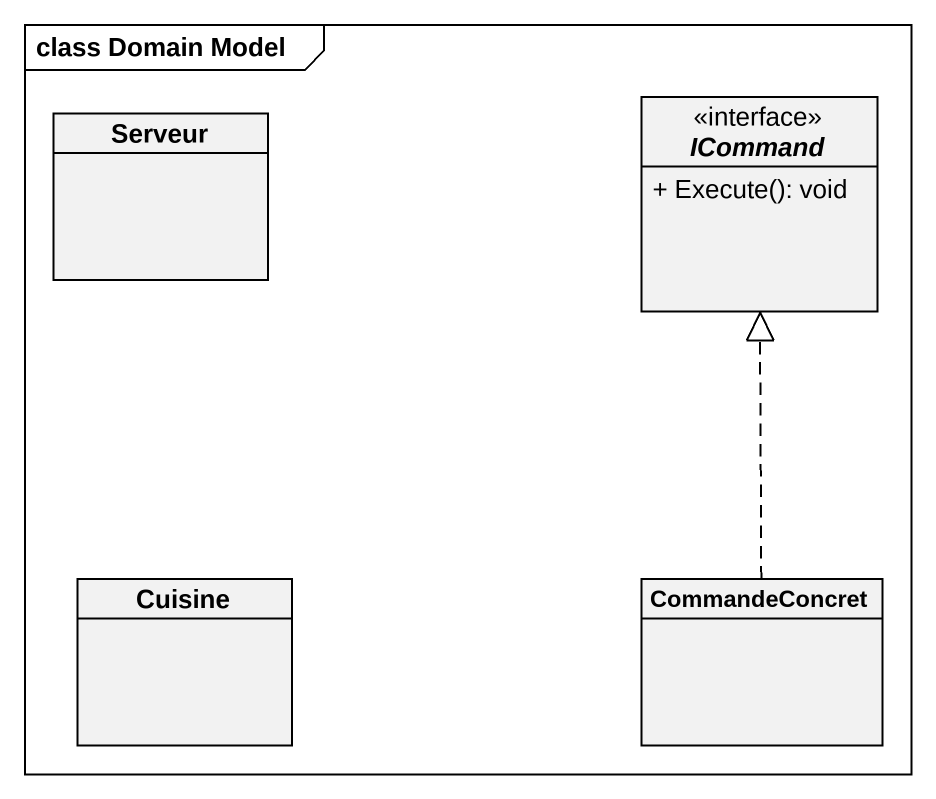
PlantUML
@startuml
mainframe class Domain Model
hide circle
hide empty members
skinparam classAttributeIconSize 0
class Serveur
interface ICommand <<interface>> {
  + Execute(): void
}
class Cuisine
class CommandeConcret
CommandeConcret .up.|> ICommand
@enduml
